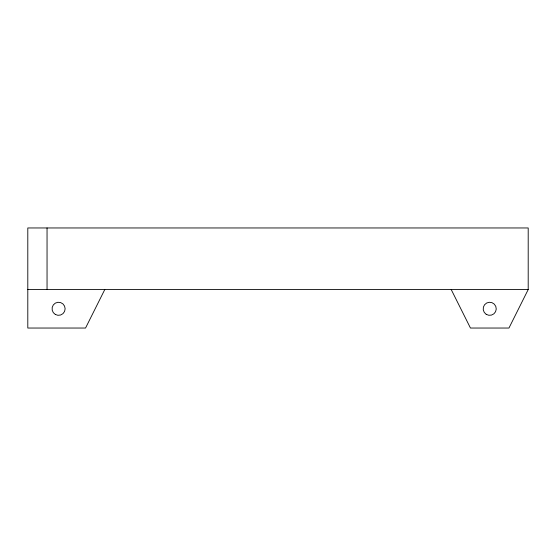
<?xml version="1.0" encoding="UTF-8"?>
<svg xmlns="http://www.w3.org/2000/svg" width="556" height="556" viewBox="0 0 556 556"><rect width="100%" height="100%" fill="white"/><g stroke="black" fill="none" stroke-linecap="round" stroke-linejoin="round"><path stroke-width="0.83" d="M104.785 289.551L85.541 328.04L27.8 328.04L27.8 227.96L528.2 227.96L528.2 289.551L508.955 328.04L470.459 328.04L451.215 289.551M27.8 289.551L528.2 289.551M47.045 227.96L47.045 289.551M55.322 314.46A6.547 6.547 0 0 0 65.135 308.795A6.547 6.547 0 0 0 55.322 303.124A6.547 6.547 0 0 0 55.322 314.46M486.208 314.321A6.547 6.547 0 0 0 496.244 309.06A6.547 6.547 0 0 0 486.674 302.999A6.547 6.547 0 0 0 486.208 314.321"/></g></svg>
